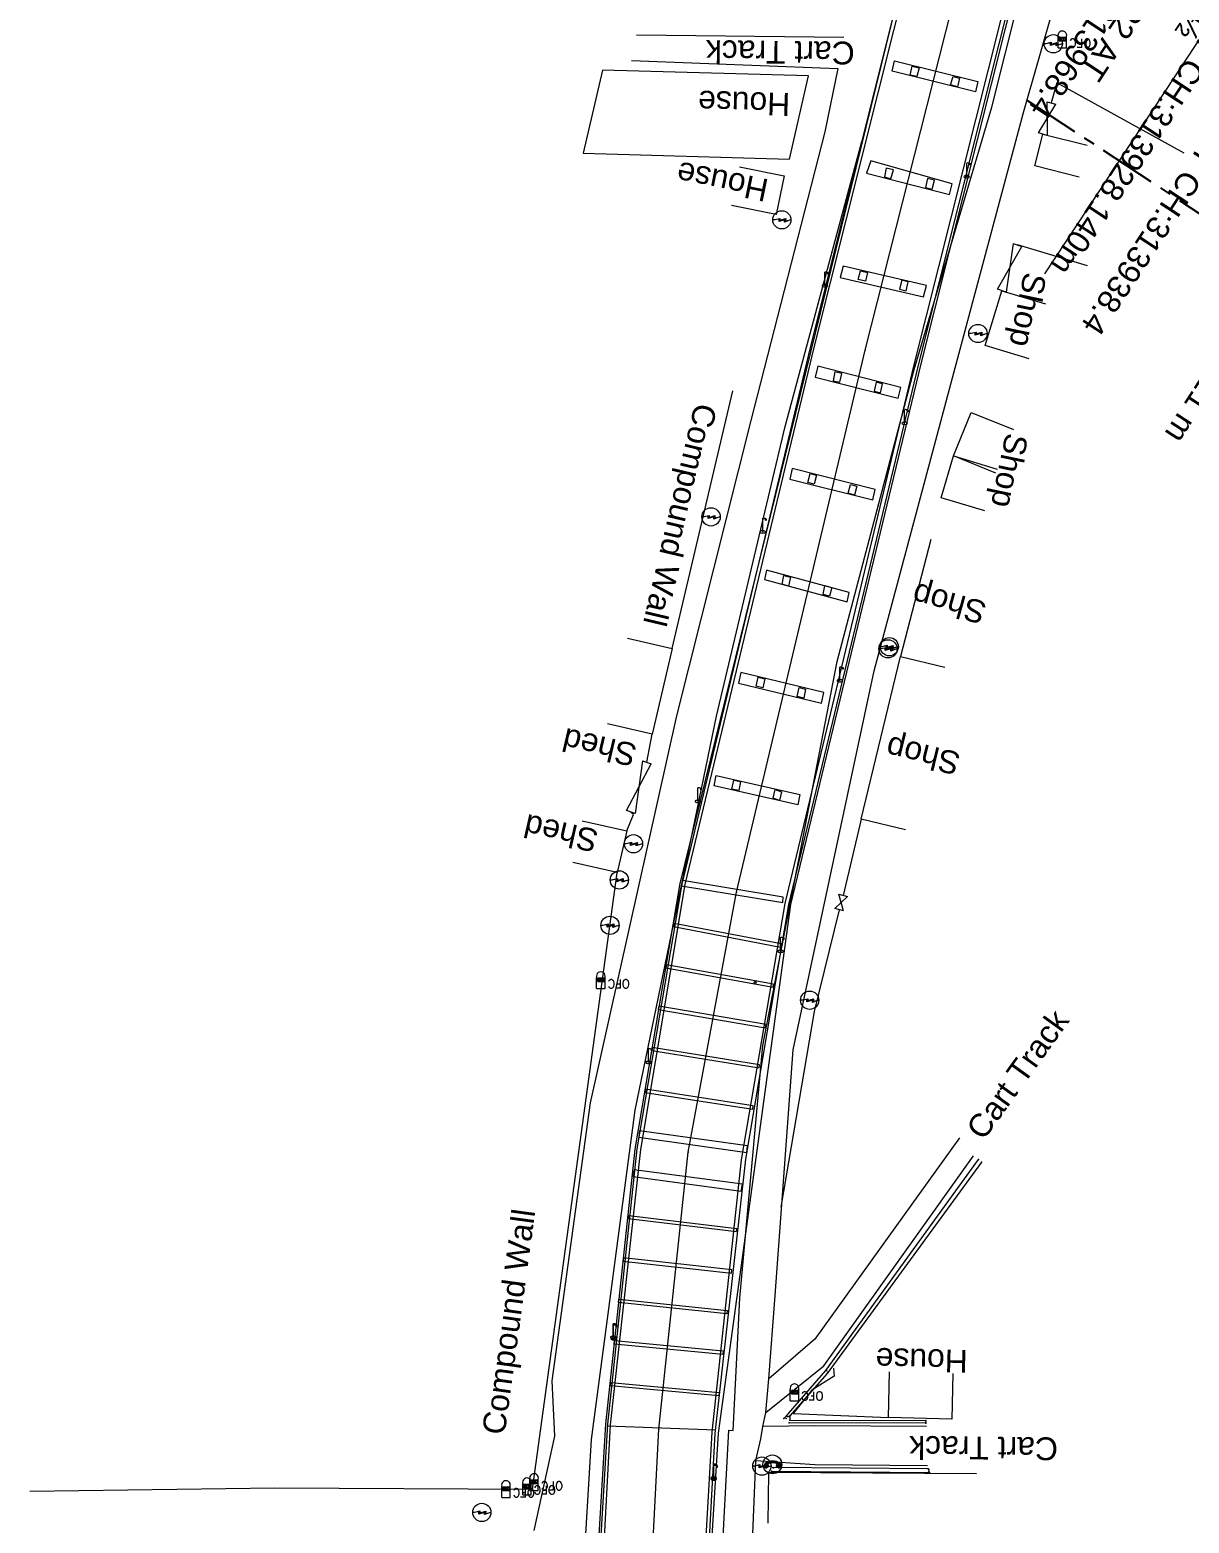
# Model space of a CAD drawing. Header units: metres. Extents: x 628572 to 650094, y 3375792 to 3391117.
# Drawn here: x 633408.5 to 633535.5, y 3387848.3 to 3388011.8 of the extents above; entities that cross this region are included whole.
import ezdxf

# ---------------------------------------------------------------- set-up
doc = ezdxf.new("R2010")
doc.units = ezdxf.units.M
doc.header["$MEASUREMENT"] = 0
doc.linetypes.add('CENTER', pattern=[2, 1.25, -0.25, 0.25, -0.25])
for name, color, linetype, lineweight in [('BRIDGE DETAILS PLAN', 7, 'Continuous', 0), ('Bridge Parapet', 7, 'Continuous', 0), ('Cart Track', 34, 'Continuous', 0), ('Commercial Building Pucca', 251, 'Continuous', 0), ('Compound Wall', 251, 'Continuous', 0), ('Drain Bottom', 5, 'Continuous', 0), ('Drain Top', 5, 'Continuous', 0), ('Electric Pole', 251, 'Continuous', 0), ('Gate', 251, 'Continuous', 0), ('Lamp_Post', 7, 'Continuous', 0), ('Ofc Pillar', 7, 'Continuous', 0), ('Piers_Abutment', 7, 'Continuous', 0), ('Residential Building Pucca', 251, 'Continuous', 0), ('Residential Building Semipucca', 251, 'Continuous', 0), ('Shed', 251, 'Continuous', 0), ('Subroad Centre', 34, 'Continuous', 0), ('Subroad Edge', 34, 'Continuous', 0), ('Telephone_Pole', 8, 'Continuous', 0), ('Text', 251, 'Continuous', 0)]:
    doc.layers.add(name, color=color, linetype=linetype, lineweight=lineweight)
doc.layers.add('Cut & Conn curves up', color=192, linetype='Continuous')
doc.layers.add('IR PROPOSALS', color=190, linetype='Continuous')
doc.styles.add('notes', font='romans.shx', dxfattribs={"height": 2})
doc.styles.get("Standard").update_dxf_attribs({"font": 'arial.ttf'})
doc.styles.add('Style-Arial', font='arial.ttf')
doc.styles.add('Text', font='arial.ttf', dxfattribs={"height": 2})

# ---------------------------------------------------------------- blocks, each defined once
blk = doc.blocks.new('GT')
at = {"layer": 'Gate'}
for p, q in [((-0.5, -0.5), (-0.5, 0.5)), ((-0.5, 0.5), (0.5, -0.5)), ((0.5, 0.5), (0.5, -0.5))]:
    blk.add_line(p, q, dxfattribs=at)
at = {"layer": 'Gate', "flags": 128}
blk.add_lwpolyline([(0.5, 0.5), (-0.5, -0.5)], dxfattribs=at)
blk = doc.blocks.new('EP')
blk.add_hatch(color=8).paths.add_polyline_path([(0.31, -0.24), (0.31, 0), (-0.31, -0.19), (-0.31, 0.07), (-0.93, -0.01), (-0.21, 0.16), (-0.21, -0.05), (0.43, 0.15), (0.41, -0.1), (0.94, -0.01)])
at = {"color": 8}
for p, q in [((-0.93, -0.01), (-0.21, 0.16)), ((-0.31, 0.07), (-0.93, -0.01)), ((-0.31, -0.19), (-0.31, 0.07)), ((0.31, 0), (-0.31, -0.19)), ((-0.21, 0.16), (-0.21, -0.05)), ((-0.21, -0.05), (0.43, 0.15)), ((0.31, -0.24), (0.31, 0)), ((0.43, 0.15), (0.41, -0.1)), ((0.94, -0.01), (0.31, -0.24)), ((0.41, -0.1), (0.94, -0.01))]:
    blk.add_line(p, q, dxfattribs=at)
blk.add_circle((0, 0), 1, dxfattribs=at)
blk = doc.blocks.new('LP')
at = {"flags": 128}
for points in [[(0, 0), (0, 1.5)], [(0.25, 1.35), (0.44, 1.35)]]:
    blk.add_lwpolyline(points, dxfattribs=at)
for centre, radius, start, end in [((0.07, 0.99), 0.519, 57.6425, 97.3165), ((0.34, 1.33), 0.094, 11.7012, 168.0476)]:
    blk.add_arc(centre, radius, start, end)
at = {"extrusion": (0, 0, -1)}
blk.add_ellipse((0, 0.01), major_axis=(0.308, 0), ratio=0.400495, dxfattribs=at)
blk.add_ellipse((0.35, 1.36), major_axis=(0.0017, 0.0438), ratio=0.461056, start_param=1.74022, end_param=4.575836)
blk = doc.blocks.new('OFC')
at = {"ltscale": 5}
for p, q in [((-0.46, 0), (-0.46, 1.23)), ((-0.46, 0), (0.46, 0)), ((0.46, 0), (0.46, 1.23))]:
    blk.add_line(p, q, dxfattribs=at)
at = {"extrusion": (-1, -8.21066e-11, 0), "elevation": 0.34, "flags": 128}
blk.add_lwpolyline([(-1.13, 1.23), (-1.13, 0), (-0.77, 0), (-0.77, 1.23), (-1.13, 1.23)], close=True, dxfattribs=at)
at = {"extrusion": (-2.00765e-10, 1, 0), "elevation": 1.13, "flags": 128}
blk.add_lwpolyline([(-0.38, 1.23), (-0.38, 0), (0.34, 0), (0.34, 1.23), (-0.38, 1.23)], close=True, dxfattribs=at)
at = {"flags": 128}
blk.add_lwpolyline([(0.38, 1.13), (0.38, 0.77), (-0.34, 0.77), (-0.34, 1.13), (0.38, 1.13)], close=True, dxfattribs=at)
at = {"elevation": 1.23, "flags": 128}
blk.add_lwpolyline([(0.38, 0.77), (0.38, 1.13), (-0.34, 1.13), (-0.34, 0.77), (0.38, 0.77)], close=True, dxfattribs=at)
at = {"extrusion": (-8.0306e-11, -1, 0), "elevation": -0.77, "flags": 128}
blk.add_lwpolyline([(-0.34, 1.23), (-0.34, 0), (0.38, 0), (0.38, 1.23), (-0.34, 1.23)], close=True, dxfattribs=at)
at = {"extrusion": (1, -3.28427e-10, 0), "elevation": 0.38, "flags": 128}
blk.add_lwpolyline([(0.77, 1.23), (0.77, 0), (1.13, 0), (1.13, 1.23), (0.77, 1.23)], close=True, dxfattribs=at)
at = {"ltscale": 5}
blk.add_arc((0, 1.36), 0.48, 343.8979, 196.1021, dxfattribs=at)
at = {"ltscale": 5, "style": 'notes'}
blk.add_text('OFC', height=0.246, rotation=0, dxfattribs=at).set_placement((-0.33, 0.84))
at = {"style": 'notes'}
blk.add_text('OFC', height=0.937, rotation=180, dxfattribs=at).set_placement((3.18, 0.99, -359.18))
blk = doc.blocks.new('TP')
at = {"layer": 'Telephone_Pole'}
blk.add_hatch(color=8, dxfattribs=at).paths.add_polyline_path([(0.49, 0.08, -0.516403), (0.5, 0.04, 0.157799), (0.42, -0.19, 0.257253), (0.43, -0.21), (0.7, -0.4, 0.297943), (0.73, -0.4, 0.213635), (0.94, -0.09, 0.292624), (0.86, 0.1, 0.314672), (-0.86, 0.1, 0.297888), (-0.94, -0.1, 0.205841), (-0.73, -0.4, 0.297943), (-0.7, -0.4), (-0.43, -0.21, 0.257253), (-0.42, -0.19, 0.155164), (-0.5, 0.04, -0.510878), (-0.49, 0.08, -0.167449)])
at = {"layer": 'Telephone_Pole', "color": 8}
for p, q in [((-0.7, -0.4), (-0.43, -0.21)), ((0.7, -0.4), (0.43, -0.21))]:
    blk.add_line(p, q, dxfattribs=at)
blk.add_circle((0, 0), 1.03, dxfattribs=at)
for centre, radius, start, end in [((0.01, -1.13), 1.5, 55.3659, 125.2353), ((-0.48, 0.05), 0.0243, 109.2181, 217.464), ((-0.82, -0.21), 0.402, 2.1844, 37.464), ((0.01, -1.34), 1.5, 71.1943, 109.2181), ((0.82, -0.21), 0.402, 141.9464, 177.8156), ((0.48, 0.06), 0.0243, 321.9464, 71.1943), ((0.75, -0.06), 0.194, 350.1231, 55.3659), ((-0.44, -0.19), 0.0258, 304.4776, 2.1844), ((0.44, -0.19), 0.0258, 177.8156, 235.5224), ((0.72, -0.38), 0.0258, 235.5224, 301.8866), ((0.49, -0.01), 0.462, 301.8866, 350.1231)]:
    blk.add_arc(centre, radius, start, end, dxfattribs=at)
for p in [(-0.44, -0.22), (0.44, -0.22)]:
    blk.add_point(p, dxfattribs=at)

msp = doc.modelspace()

# ---------------------------------------------------------------- linework, layer by layer
at = {"layer": 'Bridge Parapet', "flags": 128}
for points in [[(633510.5455, 3388043.721), (633479.7156, 3387918.3144), (633474.7825, 3387889.2321), (633471.5762, 3387859.1145), (633470.2672, 3387837.8417), (633469.9649, 3387815.0777), (633470.0271, 3387781.2957), (633470.0424, 3387748.6727)], [(633470.0424, 3387748.6727), (633470.2984, 3387748.6437), (633470.3051, 3387781.3347), (633470.2459, 3387815.1267), (633470.5221, 3387837.7887), (633471.8002, 3387859.1115), (633475.0455, 3387889.25), (633479.9686, 3387918.2473), (633494.008, 3387977.0023), (633510.7045, 3388043.7049)], [(633482.2174, 3387748.643), (633482.1688, 3387779.012), (633482.1369, 3387814.719), (633482.4642, 3387837.892), (633483.587, 3387858.0918), (633486.9363, 3387888.1203), (633491.6283, 3387916.0007), (633505.8457, 3387975.0586), (633521.3285, 3388036.7084)], [(633521.5215, 3388036.6074), (633506.0577, 3387975.0676), (633491.8333, 3387915.9936), (633483.906, 3387858.1278), (633482.6542, 3387837.9969), (633482.4189, 3387814.726), (633482.4088, 3387779.14), (633482.4524, 3387748.533), (633482.2174, 3387748.643)]]:
    msp.add_lwpolyline(points, dxfattribs=at)
at = {"layer": 'Cart Track', "flags": 128}
for points in [[(633474.9529, 3388011.216), (633497.6528, 3388010.9498)], [(633474.3905, 3388008.4151), (633497.0063, 3388007.5389), (633495.5893, 3388000.5861), (633487.4268, 3387968.8313), (633479.3262, 3387936.6584), (633469.8772, 3387894.2918), (633465.6909, 3387863.8723), (633465.966, 3387857.8223), (633463.7205, 3387847.4906)], [(633469.1118, 3387842.1719), (633470.0279, 3387857.4467), (633474.8041, 3387893.4811), (633483.7062, 3387936.6388), (633491.2538, 3387968.3517), (633499.6432, 3387999.5455)], [(633510.3157, 3387890.463), (633494.4765, 3387868.4122), (633489.4579, 3387864.085)], [(633489.1224, 3387860.386), (633495.4661, 3387865.4941), (633511.8754, 3387888.5008)], [(633506.7101, 3387858.8545), (633494.4992, 3387858.9542), (633488.7831, 3387858.8561)], [(633488.0406, 3387855.1292), (633494.4856, 3387854.7222), (633506.8095, 3387854.5905)]]:
    msp.add_lwpolyline(points, dxfattribs=at)
at = {"layer": 'Commercial Building Pucca', "flags": 128}
for points in [[(633523.4492, 3387995.6462), (633518.5976, 3387996.8551), (633519.4653, 3388000.3377), (633524.317, 3387999.1288)], [(633486.2216, 3387996.7755), (633491.1217, 3387995.7807), (633490.2591, 3387991.5318), (633485.359, 3387992.5267)], [(633514.3163, 3387963.2407), (633509.6813, 3387965.1161), (633511.61, 3387969.8828), (633516.2449, 3387968.0074)], [(633513.0988, 3387959.1067), (633508.3096, 3387960.5433), (633509.6813, 3387965.1161), (633514.4705, 3387963.6795)], [(633504.4205, 3387924.192), (633499.5606, 3387925.3675), (633503.8662, 3387943.1669), (633508.726, 3387941.9914)]]:
    msp.add_lwpolyline(points, dxfattribs=at)
at = {"layer": 'Compound Wall', "flags": 128}
for points in [[(633534.927, 3387998.2765), (633520.9831, 3388005.9685), (633520.3818, 3388003.7506)], [(633524.3404, 3387985.9143), (633516.6856, 3387988.2151)], [(633478.8543, 3387944.0205), (633485.5143, 3387972.2315)], [(633507.196, 3387955.9564), (633503.8652, 3387943.1659)], [(633476.0825, 3387931.5819), (633476.659, 3387934.6468)], [(633473.8854, 3387924.0822), (633474.6287, 3387925.8651), (633474.3527, 3387926.1211)], [(633499.5606, 3387925.3685), (633497.5814, 3387917.0068)], [(633408.5131, 3387851.7925), (633435.3572, 3387852.1397), (633463.5792, 3387852.0097), (633472.8278, 3387919.4923)], [(633497.1622, 3387915.4409), (633494.4196, 3387904.3013), (633490.7656, 3387882.8598)], [(633496.5411, 3387865.237), (633496.5949, 3387864.3909), (633494.1437, 3387862.8273), (633492.1234, 3387860.2886), (633502.5693, 3387859.8371)], [(633512.1804, 3387853.6777), (633489.4104, 3387853.837), (633489.3546, 3387848.286)]]:
    msp.add_lwpolyline(points, dxfattribs=at)
at = {"layer": 'Drain Bottom'}
for p in [(633495.759, 3387864.987), (633495.93, 3387864.843), (633491.3363, 3387859.755), (633491.4883, 3387859.954), (633491.6573, 3387859.963), (633506.6412, 3387859.461), (633506.6512, 3387859.285), (633489.9605, 3387854.332), (633506.9595, 3387854.151), (633506.9725, 3387853.974)]:
    msp.add_point(p, dxfattribs=at)
at = {"layer": 'Drain Top', "flags": 128}
for points in [[(633491.1013, 3387859.7577), (633491.5874, 3387860.2977), (633495.709, 3387864.9821), (633512.4053, 3387888.1027)], [(633512.7413, 3387887.8186), (633495.833, 3387864.6561), (633491.7513, 3387860.0226), (633491.7332, 3387859.5586), (633506.6262, 3387859.5345)], [(633506.6442, 3387859.2345), (633491.6872, 3387859.2796)], [(633489.7545, 3387853.9649), (633507.0304, 3387853.8305)], [(633506.9155, 3387854.2415), (633489.8905, 3387854.3849)]]:
    msp.add_lwpolyline(points, dxfattribs=at)
at = {"layer": 'Drain Top'}
for p in [(633512.4053, 3387888.103), (633512.7413, 3387887.819), (633495.709, 3387864.982), (633495.833, 3387864.656), (633491.5874, 3387860.298), (633491.7513, 3387860.023), (633491.1013, 3387859.758), (633491.6872, 3387859.28), (633491.7332, 3387859.559), (633506.6262, 3387859.535), (633506.6442, 3387859.235), (633489.7545, 3387853.965), (633489.8905, 3387854.385), (633506.9155, 3387854.241), (633507.0304, 3387853.83)]:
    msp.add_point(p, dxfattribs=at)
at = {"layer": 'IR PROPOSALS', "lineweight": 13, "flags": 128}
msp.add_lwpolyline([(633519.693, 3387985.0513), (633543.4064, 3388021.0239)], dxfattribs=at)
at = {"layer": 'IR PROPOSALS', "linetype": 'CENTER', "ltscale": 5, "flags": 128}
msp.add_lwpolyline([(633517.7195, 3388004.073), (634409.3663, 3387417.4609)], dxfattribs=at)
at = {"layer": 'Piers_Abutment', "flags": 128}
for points in [[(633502.9653, 3388007.251), (633503.2105, 3388008.356), (633512.3281, 3388006.0907), (633512.0829, 3388004.9855), (633502.9653, 3388007.251)], [(633505.1534, 3388007.7927), (633505.8994, 3388007.6116), (633505.6522, 3388006.6377), (633504.9322, 3388006.8078), (633505.1534, 3388007.7927)], [(633509.6312, 3388006.6621), (633510.3462, 3388006.476), (633510.0981, 3388005.524), (633509.3303, 3388005.7239), (633509.6312, 3388006.6621)], [(633500.6185, 3387997.4319), (633500.1357, 3387996.0684), (633509.2234, 3387993.7401), (633509.5115, 3387994.8861), (633500.6185, 3387997.4319)], [(633502.1186, 3387995.6502), (633502.8256, 3387995.4461), (633503.0928, 3387996.437), (633502.3118, 3387996.6291), (633502.1186, 3387995.6502)], [(633506.6175, 3387994.5155), (633507.3245, 3387994.3114), (633507.5916, 3387995.3024), (633506.8106, 3387995.4945), (633506.6175, 3387994.5155)], [(633506.3978, 3387982.5425), (633506.702, 3387983.7615), (633497.5803, 3387985.8818), (633497.2761, 3387984.6628), (633506.3978, 3387982.5425)], [(633499.4822, 3387985.3742), (633500.2702, 3387985.2021), (633500.02, 3387984.2612), (633499.232, 3387984.4333), (633499.4822, 3387985.3742)], [(633504.72, 3387984.1608), (633504.009, 3387984.3479), (633503.7659, 3387983.3709), (633504.4769, 3387983.1838), (633504.72, 3387984.1608)], [(633503.6052, 3387971.4289), (633503.8944, 3387972.6079), (633494.7987, 3387974.9282), (633494.5095, 3387973.7492), (633503.6052, 3387971.4289)], [(633496.5015, 3387973.342), (633497.2154, 3387973.1719), (633497.4586, 3387974.1518), (633496.6696, 3387974.3229), (633496.5015, 3387973.342)], [(633501.9054, 3387973.0042), (633501.2034, 3387973.1993), (633500.9723, 3387972.2183), (633501.6743, 3387972.0232), (633501.9054, 3387973.0042)], [(633500.8256, 3387960.2953), (633501.0868, 3387961.4323), (633492.0031, 3387963.7256), (633491.7419, 3387962.5886), (633500.8256, 3387960.2953)], [(633493.966, 3387963.1763), (633494.663, 3387963.0102), (633494.4229, 3387962.0223), (633493.7129, 3387962.2214), (633493.966, 3387963.1763)], [(633498.3928, 3387961.9817), (633499.0898, 3387961.8156), (633498.8497, 3387960.8276), (633498.1397, 3387961.0267), (633498.3928, 3387961.9817)], [(633498.014, 3387949.1517), (633498.2342, 3387950.1677), (633489.1935, 3387952.62), (633488.9733, 3387951.6038), (633498.014, 3387949.1517)], [(633491.6033, 3387950.8727), (633490.8913, 3387951.0648), (633491.0934, 3387952.0337), (633491.8334, 3387951.8341), (633491.6033, 3387950.8727)], [(633496.1021, 3387949.751), (633495.3901, 3387949.9431), (633495.5923, 3387950.9121), (633496.3323, 3387950.7124), (633496.1021, 3387949.751)], [(633495.2214, 3387938.0421), (633495.4636, 3387939.2181), (633486.3709, 3387941.4224), (633486.1287, 3387940.2464), (633495.2214, 3387938.0421)], [(633488.7937, 3387939.7211), (633488.0797, 3387939.9062), (633488.2888, 3387940.8821), (633489.0028, 3387940.697), (633488.7937, 3387939.7211)], [(633493.2675, 3387938.6014), (633492.5535, 3387938.7865), (633492.7627, 3387939.7625), (633493.4767, 3387939.5774), (633493.2675, 3387938.6014)], [(633492.6079, 3387926.9265), (633483.4591, 3387928.9988), (633483.6953, 3387930.1208), (633492.8443, 3387928.0484), (633492.6079, 3387926.9265)], [(633486.1513, 3387928.471), (633485.4071, 3387928.6325), (633485.6242, 3387929.6085), (633486.3534, 3387929.4559), (633486.1513, 3387928.471)], [(633490.6129, 3387927.3778), (633489.927, 3387927.6359), (633490.1441, 3387928.6119), (633490.8301, 3387928.3538), (633490.6129, 3387927.3778)], [(633491.0014, 3387916.8267), (633479.9877, 3387918.6363), (633479.8686, 3387918.0683), (633490.9764, 3387916.2433), (633491.0014, 3387916.8267)], [(633490.7416, 3387911.3428), (633490.8047, 3387911.6858), (633479.075, 3387913.9354), (633479.0119, 3387913.5923), (633490.7416, 3387911.3428)], [(633489.913, 3387906.9459), (633489.9721, 3387907.2889), (633478.2314, 3387909.4076), (633478.1723, 3387909.0643), (633489.913, 3387906.9459)], [(633489.0954, 3387902.518), (633489.1574, 3387902.858), (633477.3947, 3387904.8667), (633477.3326, 3387904.5266), (633489.0954, 3387902.518)], [(633488.3887, 3387898.1211), (633488.4418, 3387898.4431), (633476.6711, 3387900.3608), (633476.618, 3387900.0388), (633488.3887, 3387898.1211)], [(633487.7001, 3387893.6152), (633487.7492, 3387893.9592), (633475.9484, 3387895.7829), (633475.8994, 3387895.4389), (633487.7001, 3387893.6152)], [(633487.1245, 3387889.5793), (633475.2908, 3387891.231), (633475.1957, 3387890.522), (633487.0332, 3387888.8698), (633487.1245, 3387889.5793)], [(633486.4338, 3387884.6314), (633486.5549, 3387885.3874), (633474.7122, 3387886.9741), (633474.5906, 3387886.215), (633486.4338, 3387884.6314)], [(633485.9172, 3387880.2045), (633485.9572, 3387880.5105), (633474.0994, 3387881.9432), (633474.0594, 3387881.6369), (633485.9172, 3387880.2045)], [(633485.3515, 3387875.6575), (633485.3916, 3387876.0045), (633473.5308, 3387877.3142), (633473.4907, 3387876.967), (633485.3515, 3387875.6575)], [(633484.8499, 3387871.2086), (633472.9711, 3387872.4293), (633473.0071, 3387872.7873), (633484.8895, 3387871.5662), (633484.8499, 3387871.2086)], [(633484.4033, 3387866.7457), (633472.5004, 3387867.8694), (633472.5345, 3387868.2634), (633484.4407, 3387867.1394), (633484.4033, 3387866.7457)], [(633472.0948, 3387863.3164), (633472.1268, 3387863.6764), (633484.0127, 3387862.5797), (633483.9806, 3387862.219), (633472.0948, 3387863.3164)]]:
    msp.add_lwpolyline(points, close=True, dxfattribs=at)
msp.add_lwpolyline([(633471.7372, 3387858.9265), (633483.6461, 3387858.4828)], dxfattribs=at)
at = {"layer": 'Piers_Abutment'}
msp.add_circle((633487.9506, 3387907.4742), 0.123, dxfattribs=at)
at = {"layer": 'Residential Building Pucca', "flags": 128}
msp.add_lwpolyline([(633491.6979, 3387997.6176), (633493.8012, 3388006.7313), (633471.2203, 3388007.3576), (633469.1166, 3387998.2419), (633491.6979, 3387997.6176)], close=True, dxfattribs=at)
msp.add_lwpolyline([(633509.6011, 3387864.6778), (633509.4863, 3387859.6791), (633502.5663, 3387859.8381), (633502.6811, 3387864.8368)], dxfattribs=at)
at = {"layer": 'Residential Building Semipucca', "flags": 128}
msp.add_lwpolyline([(633517.9443, 3387975.7535), (633513.158, 3387977.1996), (633514.9689, 3387983.1933), (633519.7552, 3387981.7473)], dxfattribs=at)
at = {"layer": 'Shed', "flags": 128}
for points in [[(633473.986, 3387945.1626), (633478.8543, 3387944.0225), (633476.659, 3387934.6488), (633471.7907, 3387935.7889)], [(633469.009, 3387925.1834), (633473.8844, 3387924.0742), (633472.8448, 3387919.5043), (633467.9694, 3387920.6135)]]:
    msp.add_lwpolyline(points, dxfattribs=at)
at = {"layer": 'Subroad Centre', "flags": 128}
msp.add_lwpolyline([(633476.1565, 3387749.1689), (633476.083, 3387780.5949), (633475.9878, 3387814.5129), (633476.3502, 3387837.9568), (633477.4061, 3387858.5637), (633480.6304, 3387888.9022), (633485.8945, 3387917.3765), (633499.9989, 3387976.7085), (633515.6287, 3388038.3672), (633528.0838, 3388088.0955), (633539.8296, 3388135.5188), (633551.9994, 3388183.6341), (633563.711, 3388229.7144), (633576.4832, 3388280.1886), (633588.0418, 3388326.2069), (633593.685, 3388348.5931)], dxfattribs=at)
at = {"layer": 'Subroad Centre'}
for p in [(633499.9989, 3387976.708), (633485.8945, 3387917.376), (633480.6304, 3387888.902), (633477.4061, 3387858.564)]:
    msp.add_point(p, dxfattribs=at)
at = {"layer": 'Subroad Edge', "flags": 128}
for points in [[(633470.7695, 3387749.0436), (633470.7051, 3387781.3946), (633470.6459, 3387815.0926), (633470.9731, 3387837.7656), (633472.1232, 3387859.0534), (633475.4205, 3387889.188), (633480.3036, 3387918.2073), (633494.42, 3387976.9703), (633510.1499, 3388039.619), (633512.6973, 3388042.4037), (633520.9849, 3388074.6135), (633520.0274, 3388078.4096), (633522.71, 3388089.2752), (633534.4127, 3388136.0066), (633546.7466, 3388184.8798), (633558.7414, 3388232.5321), (633570.9893, 3388281.0593), (633582.6629, 3388327.2987), (633587.2932, 3388350.503)], [(633481.8145, 3387748.7111), (633481.7738, 3387779.0201), (633481.7468, 3387814.6381), (633482.0912, 3387837.889), (633483.2251, 3387858.2489), (633486.4493, 3387888.0584), (633491.2293, 3387916.1287), (633505.3767, 3387975.0817), (633520.2712, 3388034.2746), (633519.3737, 3388038.0057), (633527.5173, 3388070.3545), (633530.0247, 3388073.0422), (633533.6167, 3388087.2027), (633545.2553, 3388133.62), (633557.6023, 3388182.7563), (633569.1058, 3388228.3266), (633582.2972, 3388280.4427), (633593.4095, 3388324.6212), (633600.1237, 3388346.5592)], [(633487.0324, 3387769.2173), (633487.076, 3387794.9453), (633486.8416, 3387826.5923), (633488.0406, 3387855.1292), (633488.579, 3387857.5301), (633488.7831, 3387858.8561), (633489.1224, 3387860.386), (633489.4579, 3387864.085), (633490.1462, 3387873.2049), (633492.125, 3387900.1016), (633500.9879, 3387941.5973), (633509.5645, 3387973.6771), (633517.3327, 3388002.728), (633522.4332, 3388020.4613), (633522.8327, 3388030.9742)], [(633483.5428, 3387793.1788), (633483.3826, 3387826.9328), (633485.0841, 3387858.4536), (633485.5381, 3387858.4285), (633486.2852, 3387872.9034), (633488.7761, 3387900.5901), (633496.9191, 3387942.6209), (633505.3746, 3387974.5597), (633513.8737, 3388003.2815), (633518.3823, 3388021.3028), (633518.4545, 3388029.4588)]]:
    msp.add_lwpolyline(points, dxfattribs=at)

# ---------------------------------------------------------------- block references
at = {"layer": 'Electric Pole'}
for p in [(633520.5987, 3388010.2345), (633490.873, 3387990.9578), (633512.3502, 3387978.5167), (633483.1223, 3387958.4419), (633502.5063, 3387943.9971), (633502.6373, 3387944.2271), (633474.6232, 3387922.6561), (633473.0717, 3387918.6973), (633472.05, 3387913.7274), (633493.9168, 3387905.5313), (633488.6865, 3387854.5301), (633458.0138, 3387849.4574)]:
    msp.add_blockref('EP', p, dxfattribs=at)
at = {"layer": 'Gate'}
for p, xscale, zscale, rotation in [((633519.9236, 3388002.0441), 3.533783383448419, 1.87983599908301, 74.99183377470877), ((633515.8272, 3387985.7042), 5.307083944960306, 2.30371090741879, 70.99183377470649), ((633475.2176, 3387928.8515), 5.7281726581482, 2.393360118776153, 71.99183377470854), ((633497.3718, 3387916.2238), 1.621085130501777, 1.273218414295749, 254.991833774711)]:
    msp.add_blockref('GT', p, dxfattribs=dict(at, xscale=xscale, zscale=zscale, rotation=rotation))
at = {"layer": 'Lamp_Post'}
for p in [(633511.1246, 3387995.6749), (633495.5859, 3387983.7361), (633504.3248, 3387968.6778), (633488.7761, 3387956.7841), (633497.2258, 3387940.4939), (633481.6769, 3387927.2821), (633490.7356, 3387910.8858), (633476.2758, 3387898.7098), (633476.2798, 3387898.7028), (633472.4085, 3387868.6064), (633472.4485, 3387868.4484), (633483.3933, 3387853.2308), (633483.4213, 3387853.0888)]:
    msp.add_blockref('LP', p, dxfattribs=at)
at = {"layer": 'Ofc Pillar'}
for p in [(633521.5917, 3388009.7854), (633471.05, 3387906.7966), (633492.2596, 3387861.6786), (633463.7392, 3387851.8546), (633460.653, 3387851.0921), (633462.9501, 3387851.3887)]:
    msp.add_blockref('OFC', p, dxfattribs=at)
at = {"layer": 'Telephone_Pole'}
msp.add_blockref('TP', (633489.8376, 3387854.7159), dxfattribs=at)

# ---------------------------------------------------------------- texts
at = {"layer": 'BRIDGE DETAILS PLAN', "color": 10}
msp.add_text('AT DFC CH: 122988.911 m', height=2.5, rotation=237, dxfattribs=at).set_placement((633556.0791, 3388003.5398))
at = {"layer": 'Cart Track', "style": 'Text'}
msp.add_text('Cart Track', height=2.5, rotation=179.38747, dxfattribs=at).set_placement((633521.1326, 3387857.6647))
at = {"layer": 'Cut & Conn curves up', "lineweight": 0, "insert": (633531.2122, 3388018.9444), "char_height": 2.5, "width": 24.192402, "attachment_point": 4, "rotation": 236.483978, "line_spacing_factor": 0.6, "style": 'Style-Arial'}
msp.add_mtext('TTP2 AT CH:313968.4', dxfattribs=at)
at = {"layer": 'Cut & Conn curves up', "lineweight": 0, "insert": (633544.3316, 3388008.7565), "char_height": 2.5, "attachment_point": 4, "rotation": 236.655865, "line_spacing_factor": 0.6, "style": 'Style-Arial'}
msp.add_mtext('CTP2 AT CH:313938.4', dxfattribs=at)
at = {"layer": 'IR PROPOSALS', "lineweight": 13, "insert": (633542.2827, 3388019.7886), "char_height": 2.5, "width": 53.982498, "attachment_point": 4, "rotation": 236.60691, "line_spacing_factor": 0.648, "style": 'Style-Arial'}
msp.add_mtext('\\A1;SRJ AT {\\A0;CH:313928.140m\\P1 in 8½ }', dxfattribs=at)
at = {"layer": 'Text', "style": 'Text'}
for s, rotation, p in [('Cart Track', 179.38747, (633498.8705, 3388010.4599)), ('Shed', 166.818787, (633475.1505, 3387933.5042)), ('Shed', 167.183233, (633470.9333, 3387924.1193)), ('Cart Track', 54.310151, (633512.9473, 3387890.0689))]:
    msp.add_text(s, height=2.5, rotation=rotation, dxfattribs=at).set_placement(p)
at = {"layer": 'Text'}
for s, rotation, p in [('House', 178.411469, (633491.8196, 3388004.8264)), ('House', 168.523805, (633489.5539, 3387995.3588)), ('Shop', 258.186528, (633517.4375, 3387985.3487)), ('Compound Wall', 256.716907, (633481.375, 3387971.0218)), ('Shop', 258.186528, (633515.4261, 3387967.7459)), ('Shop', 164.308899, (633513.4624, 3387949.0517)), ('Shop', 166.401788, (633510.5914, 3387932.5656)), ('Compound Wall', 82.196133, (633460.5104, 3387857.8555)), ('House', 178.683863, (633511.2655, 3387867.2382))]:
    msp.add_text(s, height=2.5, rotation=rotation, dxfattribs=at).set_placement(p)

doc.saveas('drawing.dxf')
